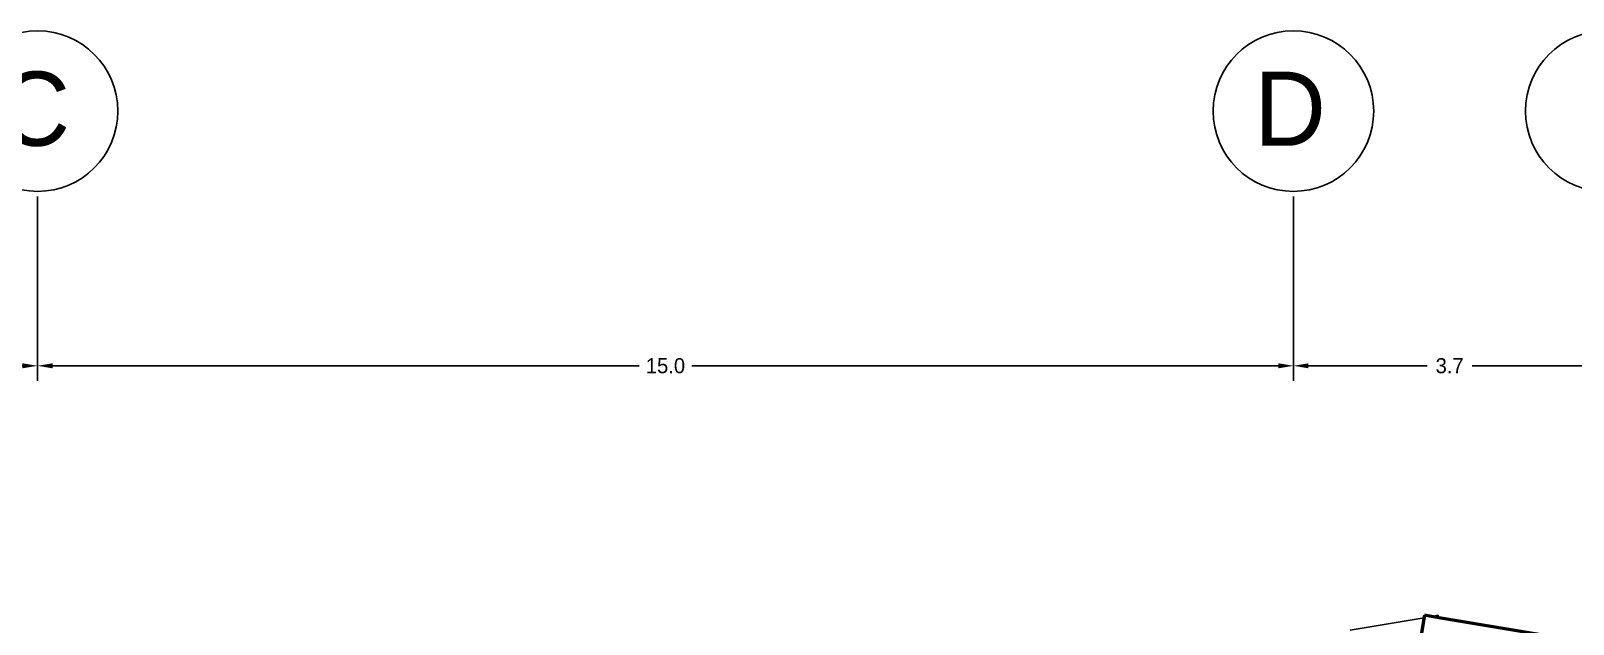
# Model space of a CAD drawing. Header units: metres. Extents: x -57 to 501, y 45 to 307.
# Drawn here: x 126.41 to 144.83, y 131.95 to 139.04 of the extents above; entities that cross this region are included whole.
import ezdxf

# ---------------------------------------------------------------- set-up
doc = ezdxf.new("R2010")
doc.units = ezdxf.units.M
doc.layers.add('atras', color=7, linetype='Continuous')
doc.dimstyles.get("Standard").update_dxf_attribs({"dimtxt": 0.18, "dimasz": 0.18, "dimexe": 0.18, "dimexo": 0.0625, "dimgap": 0.09, "dimtad": 0, "dimtih": 1, "dimtoh": 1, "dimdec": 1, "dimzin": 0, "dimdsep": 46, "dimtxsty": 'Standard', "dimcen": 0.09, "dimadec": 0, "dimazin": 0, "dimtfac": 1, "dimtdec": 1, "dimtofl": 0, "dimtmove": 0, "dimatfit": 3, "dimfxl": 1, "dimtolj": 1, "dimtzin": 0, "dimarcsym": 0})

# ---------------------------------------------------------------- blocks, each defined once
blk = doc.blocks.new('*D45')
at = {"layer": 'atras', "color": 0, "lineweight": -2, "transparency": 16777216}
for p, q in [((123.493, 137.056), (123.493, 134.855)), ((126.493, 137.056), (126.493, 134.855)), ((123.673, 135.035), (124.738, 135.035)), ((126.313, 135.035), (125.248, 135.035))]:
    blk.add_line(p, q, dxfattribs=at)
at = {"layer": 'atras', "color": 0, "transparency": 16777216}
for points in [[(123.673, 135.065), (123.673, 135.005), (123.493, 135.035)], [(126.313, 135.065), (126.313, 135.005), (126.493, 135.035)]]:
    blk.add_solid(points, dxfattribs=at)
at = {"layer": 'Defpoints', "color": 0, "transparency": 16777216}
for p in [(123.493, 137.118), (126.493, 137.118), (126.493, 135.035)]:
    blk.add_point(p, dxfattribs=at)
at = {"layer": 'atras', "color": 0, "transparency": 16777216, "insert": (124.993, 135.035), "char_height": 0.18, "attachment_point": 5}
blk.add_mtext('\\A1;3.0', dxfattribs=at)
blk = doc.blocks.new('*D39')
at = {"layer": 'atras', "color": 0, "lineweight": -2, "transparency": 16777216}
for p, q in [((126.493, 137.056), (126.493, 134.855)), ((141.493, 137.056), (141.493, 134.855)), ((126.673, 135.035), (133.678, 135.035)), ((141.313, 135.035), (134.308, 135.035))]:
    blk.add_line(p, q, dxfattribs=at)
at = {"layer": 'atras', "color": 0, "transparency": 16777216}
for points in [[(126.673, 135.065), (126.673, 135.005), (126.493, 135.035)], [(141.313, 135.065), (141.313, 135.005), (141.493, 135.035)]]:
    blk.add_solid(points, dxfattribs=at)
at = {"layer": 'Defpoints', "color": 0, "transparency": 16777216}
for p in [(126.493, 137.118), (141.493, 137.118), (141.493, 135.035)]:
    blk.add_point(p, dxfattribs=at)
at = {"layer": 'atras', "color": 0, "transparency": 16777216, "insert": (133.993, 135.035), "char_height": 0.18, "attachment_point": 5}
blk.add_mtext('\\A1;15.0', dxfattribs=at)
blk = doc.blocks.new('*D40')
at = {"layer": 'atras', "color": 0, "lineweight": -2, "transparency": 16777216}
for p, q in [((141.493, 137.056), (141.493, 134.855)), ((145.224, 137.056), (145.224, 134.855)), ((141.673, 135.035), (143.089, 135.035)), ((145.044, 135.035), (143.629, 135.035))]:
    blk.add_line(p, q, dxfattribs=at)
at = {"layer": 'atras', "color": 0, "transparency": 16777216}
for points in [[(141.673, 135.065), (141.673, 135.005), (141.493, 135.035)], [(145.044, 135.065), (145.044, 135.005), (145.224, 135.035)]]:
    blk.add_solid(points, dxfattribs=at)
at = {"layer": 'Defpoints', "color": 0, "transparency": 16777216}
for p in [(141.493, 137.118), (145.224, 137.118), (145.224, 135.035)]:
    blk.add_point(p, dxfattribs=at)
at = {"layer": 'atras', "color": 0, "transparency": 16777216, "insert": (143.359, 135.035), "char_height": 0.18, "attachment_point": 5}
blk.add_mtext('\\A1;3.7', dxfattribs=at)

msp = doc.modelspace()

# ---------------------------------------------------------------- linework, layer by layer
at = {"color": 251, "true_color": 0x636466}
msp.add_line((143.053, 132.026), (142.17, 131.879), dxfattribs=at)
at = {"lineweight": 53}
for p, q in [((143.058, 132.055), (143.019, 131.822)), ((143.141, 132.041), (143.058, 132.055)), ((143.229, 132.026), (143.141, 132.041)), ((145.637, 131.625), (143.229, 132.026))]:
    msp.add_line(p, q, dxfattribs=at)
for p, q in [((143.058, 132.055), (143.053, 132.026)), ((143.058, 132.055), (143.053, 132.026)), ((143.058, 132.055), (143.053, 132.026)), ((143.224, 132.055), (143.141, 132.041)), ((143.229, 132.026), (143.224, 132.055))]:
    msp.add_line(p, q)
at = {"layer": 'atras', "color": 252, "true_color": 0x939598}
for centre in [(126.493, 138.077), (141.493, 138.077), (145.224, 138.077)]:
    msp.add_circle(centre, 0.959, dxfattribs=at)

# ---------------------------------------------------------------- texts
at = {"layer": 'atras', "color": 252, "true_color": 0x939598, "char_height": 0.886, "attachment_point": 1}
for s, width, insert in [('C', 0.62671, (126.026, 138.549)), ('D', 0.8858, (141.026, 138.549))]:
    msp.add_mtext_dynamic_manual_height_columns(s, width=width, gutter_width=4.429, heights=[0], dxfattribs=dict(at, insert=insert))

# ---------------------------------------------------------------- dimensions: what is measured, and where the dimension line sits
at = {"layer": 'atras', "color": 252, "true_color": 0x939598}
for base, p1, p2, picture, middle in [((126.493, 135.035), (123.493, 137.118), (126.493, 137.118), '*D45', (124.993, 135.035)), ((141.493, 135.035), (126.493, 137.118), (141.493, 137.118), '*D39', (133.993, 135.035)), ((145.224, 135.035), (141.493, 137.118), (145.224, 137.118), '*D40', (143.359, 135.035))]:
    dim = msp.add_linear_dim(base=base, p1=p1, p2=p2, dimstyle='Standard', dxfattribs=at)
    dim.commit()
    dim.dimension.update_dxf_attribs({"geometry": picture, "text_midpoint": middle})

doc.saveas('drawing.dxf')
